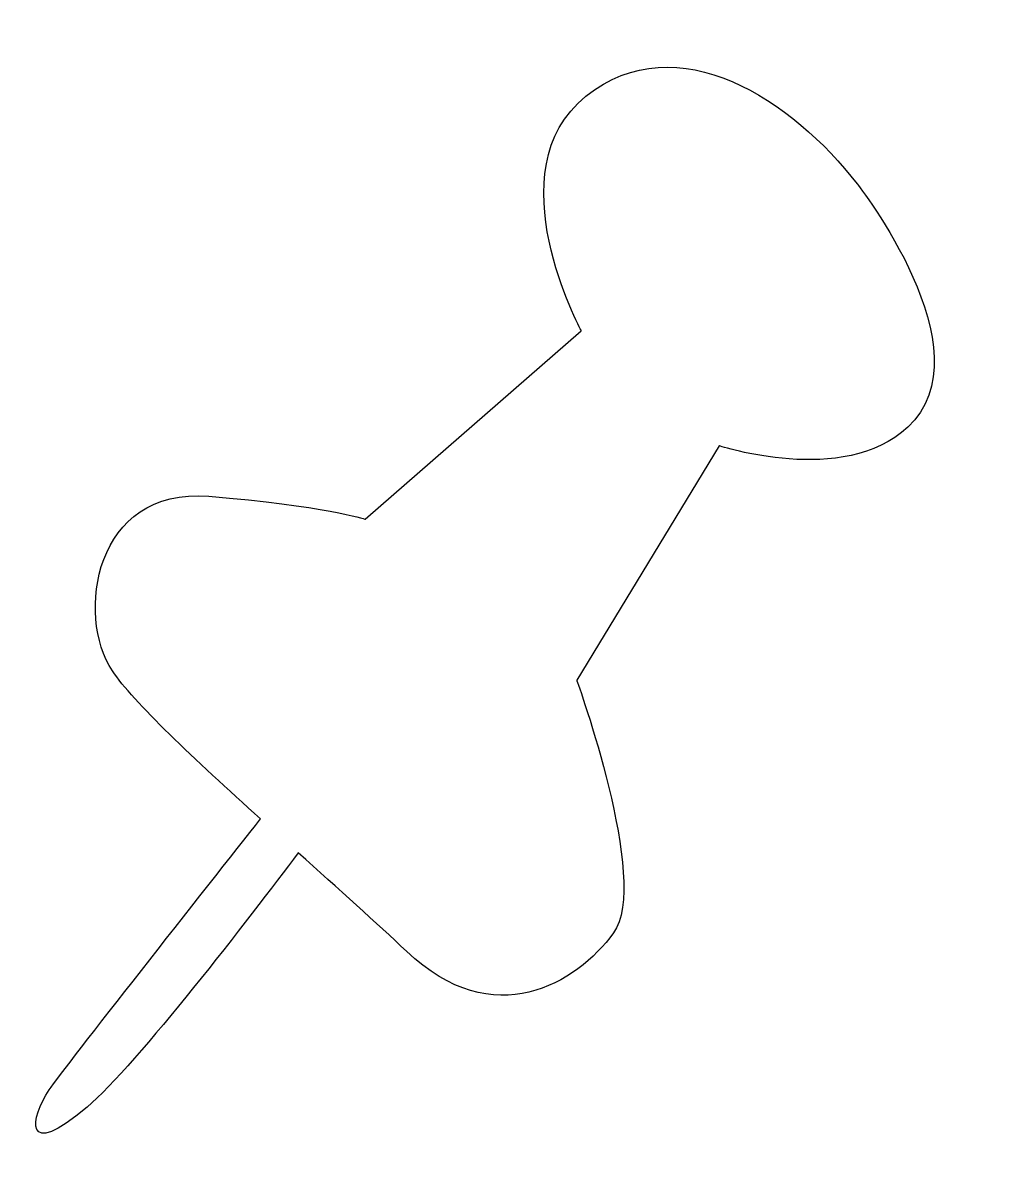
# Model space of a CAD drawing. Header units: centimetres. Extents: x -6.2 to 6.8, y -7.6 to 7.8.
import ezdxf

# ---------------------------------------------------------------- set-up
doc = ezdxf.new("R2010")
doc.units = ezdxf.units.CM
doc.header["$MEASUREMENT"] = 0
doc.layers.add('Camada 1', color=7, linetype='Continuous')

msp = doc.modelspace()

# ---------------------------------------------------------------- linework, layer by layer
at = {"layer": 'Camada 1'}
msp.add_open_spline([(5.00063, 5.59771), (4.14428, 6.70298), (2.59147, 7.76047), (1.35554, 6.77201), (1.35554, 6.77201), (0.11964, 5.78339), (1.29357, 3.62098), (1.29357, 3.62098), (1.29357, 3.62098), (1.29357, 3.62098), (-1.61015, 1.08775), (-1.61015, 1.08775), (-1.61015, 1.08775), (-1.61015, 1.08775), (-2.16615, 1.27298), (-3.7106, 1.39681), (-3.7106, 1.39681), (-5.25521, 1.52045), (-5.50215, -0.20958), (-5.00812, -0.95092), (-5.00812, -0.95092), (-4.73274, -1.36372), (-3.90155, -2.14155), (-3.01631, -2.94061), (-3.01631, -2.94061), (-3.71091, -3.82005), (-5.64848, -6.27732), (-5.85787, -6.58109), (-5.85787, -6.58109), (-6.11272, -6.95177), (-6.21257, -7.5541), (-5.3482, -6.81276), (-5.3482, -6.81276), (-4.67425, -6.23517), (-3.15226, -4.249), (-2.51046, -3.39604), (-2.51046, -3.39604), (-1.97272, -3.87798), (-1.45006, -4.34447), (-1.05396, -4.7197), (-1.05396, -4.7197), (0.12, -5.83169), (1.23164, -5.15248), (1.72623, -4.47258), (1.72623, -4.47258), (2.22082, -3.79268), (1.23167, -1.0748), (1.23167, -1.0748), (1.23167, -1.0748), (1.23167, -1.0748), (3.14715, 2.07623), (3.14715, 2.07623), (3.14715, 2.07623), (3.14715, 2.07623), (4.81514, 1.52013), (5.68038, 2.32385), (5.68038, 2.32385), (6.77619, 3.341), (5.00063, 5.59771), (5.00063, 5.59771)], degree=3, knots=[0, 0, 0, 0, 0.0625, 0.0625, 0.0625, 0.0625, 0.125, 0.125, 0.125, 0.125, 0.1875, 0.1875, 0.1875, 0.1875, 0.25, 0.25, 0.25, 0.25, 0.3125, 0.3125, 0.3125, 0.3125, 0.375, 0.375, 0.375, 0.375, 0.4375, 0.4375, 0.4375, 0.4375, 0.5, 0.5, 0.5, 0.5, 0.5625, 0.5625, 0.5625, 0.5625, 0.625, 0.625, 0.625, 0.625, 0.6875, 0.6875, 0.6875, 0.6875, 0.75, 0.75, 0.75, 0.75, 0.8125, 0.8125, 0.8125, 0.8125, 0.875, 0.875, 0.875, 0.875, 1, 1, 1, 1], dxfattribs=at)

doc.saveas('drawing.dxf')
